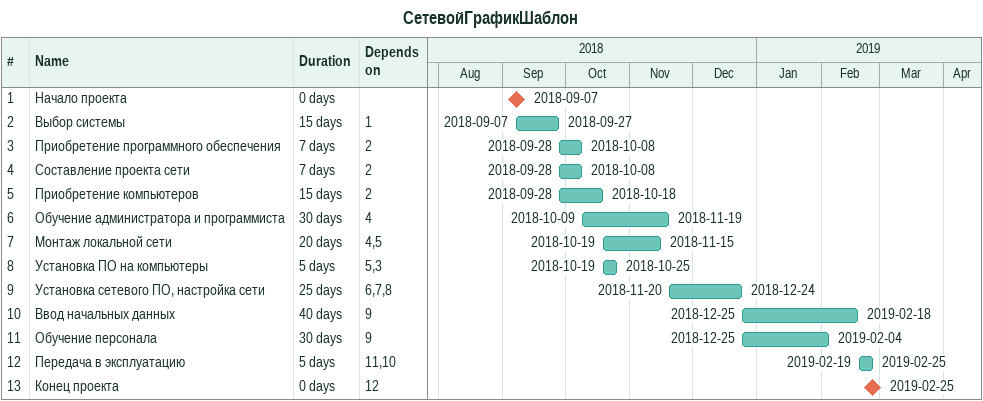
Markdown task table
СетевойГрафикШаблон

| ID | Task | Duration | Start | Finish | Predecessors |
|---|---|---|---|---|---|
| 1 | Начало проекта | 0d | 2018-09-07 | 2018-09-07 |  |
| 2 | Выбор системы | 15d | 2018-09-07 | 2018-09-27 | 1 |
| 3 | Приобретение программного обеспечения | 7d | 2018-09-28 | 2018-10-08 | 2 |
| 4 | Составление проекта сети | 7d | 2018-09-28 | 2018-10-08 | 2 |
| 5 | Приобретение компьютеров | 15d | 2018-09-28 | 2018-10-18 | 2 |
| 6 | Обучение администратора и программиста | 30d | 2018-10-09 | 2018-11-19 | 4 |
| 7 | Монтаж локальной сети | 20d | 2018-10-19 | 2018-11-15 | 4, 5 |
| 8 | Установка ПО на компьютеры | 5d | 2018-10-19 | 2018-10-25 | 5, 3 |
| 9 | Установка сетевого ПО, настройка сети | 25d | 2018-11-20 | 2018-12-24 | 6, 7, 8 |
| 10 | Ввод начальных данных | 40d | 2018-12-25 | 2019-02-18 | 9 |
| 11 | Обучение персонала | 30d | 2018-12-25 | 2019-02-04 | 9 |
| 12 | Передача в эксплуатацию | 5d | 2019-02-19 | 2019-02-25 | 11, 10 |
| 13 | Конец проекта | 0d | 2019-02-25 | 2019-02-25 | 12 |
